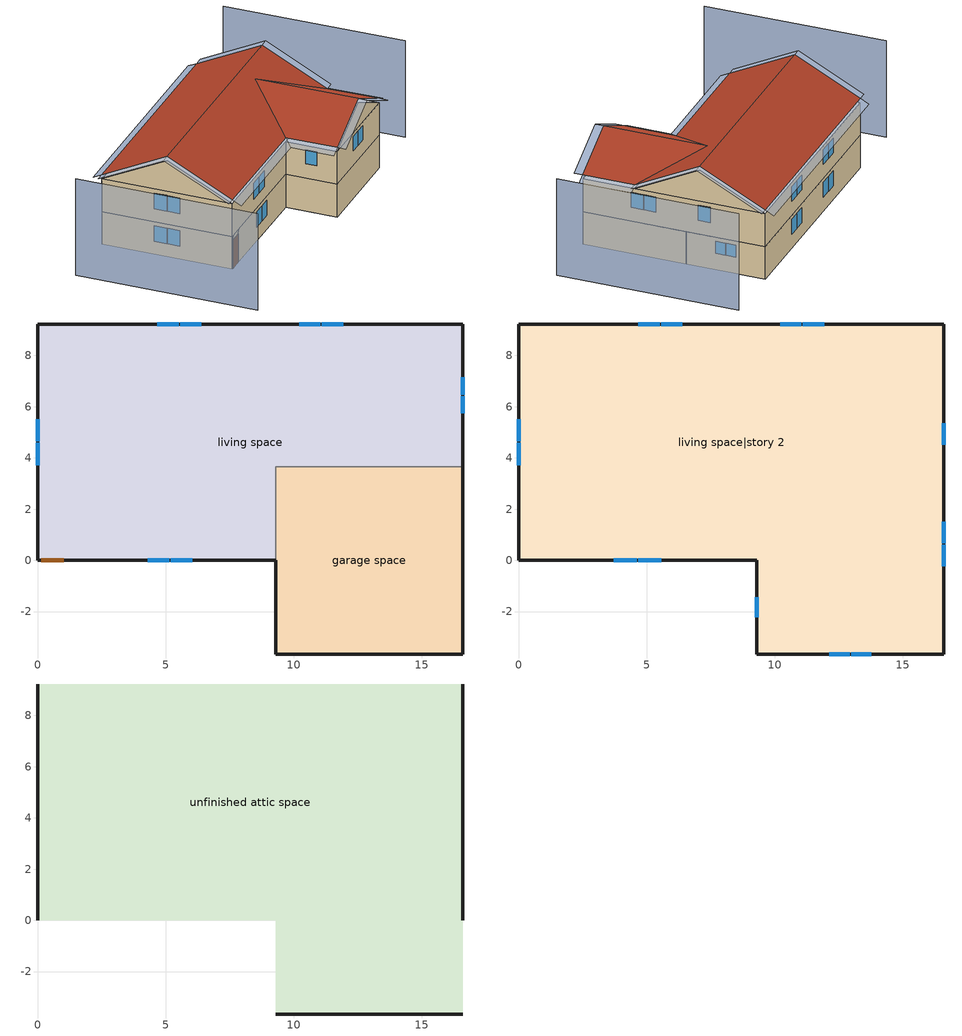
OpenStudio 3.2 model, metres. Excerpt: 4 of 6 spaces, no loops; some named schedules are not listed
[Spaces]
garage space
 floor foundation (FloorFndGrndUnfinSlab): 9.3,-3.66 9.3,3.66 16.61,3.66 16.61,-3.66 z0
 wall outside (WallExtUninsUnfin): 9.3,0 9.3,-3.66 16.61,-3.66 16.61,3.66 z0:2.44
 wall to living space (WallIntFinInsUnfin Reversed): 16.61,3.66 9.3,3.66 9.3,0 z0:2.44
living space
 floor foundation (FloorFndGrndFinSlab): 0,0 0,9.23 16.61,9.23 16.61,3.66 9.3,3.66 9.3,0 z0
 wall outside (WallExtInsFin): 16.61,3.66 16.61,9.23 0,9.23 0,0 0.13,0 1.05,0 9.3,0 z0:2.44
 window (WindowConstruction): 4.3,0 5.14,0 / 5.2,0 6.05,0 z1.01:2.13; 11.93,9.23 11.11,9.23 / 11.05,9.23 10.22,9.23 / 6.4,9.23 5.57,9.23 / 5.51,9.23 4.68,9.23 z1.03:2.13; 0,5.52 0,4.65 / 0,4.58 0,3.71 z0.97:2.13; 16.61,5.74 16.61,6.41 / 16.61,6.47 16.61,7.15 z1.23:2.13
 door (Door): 0.15,0 1.02,0 z0:2.13
living space|story 2
 floor to garage space (FloorFinInsUnfin): 16.61,3.66 16.61,-3.66 9.3,-3.66 9.3,3.66 z2.44
 floor to living space (FloorFinUninsFin): 16.61,9.23 16.61,3.66 9.3,3.66 9.3,0 0,0 0,9.23 z2.44
 wall outside (WallExtInsFin): 0,9.23 0,0 9.3,0 9.3,-3.66 16.61,-3.66 16.61,9.23 0,9.23 z2.44:4.88
 window (WindowConstruction): 3.73,0 4.62,0 / 4.68,0 5.57,0 z3.38:4.57; 12.13,-3.66 12.93,-3.66 / 12.99,-3.66 13.78,-3.66 z3.52:4.57; 11.93,9.23 11.11,9.23 / 11.05,9.23 10.22,9.23 / 6.4,9.23 5.57,9.23 / 5.51,9.23 4.68,9.23 z3.47:4.57; 9.3,-1.44 9.3,-2.22 z3.54:4.57; 0,5.52 0,4.65 / 0,4.58 0,3.71 z3.41:4.57; 16.61,-0.23 16.61,0.61 / 16.61,0.67 16.61,1.51 / 16.61,4.51 16.61,5.35 z3.45:4.57
unfinished attic space
 floor to living space|story 2 (FloorFinInsUnfinAttic): 16.61,9.23 16.61,0 0,0 0,9.23 z4.88; 9.3,-3.66 9.3,0 16.61,0 16.61,-3.66 z4.88
 wall outside (WallExtUninsUnfin): 0,4.61,7.18 0,9.23,4.88 0,0,4.88; 16.61,4.61,7.18 16.61,0,4.88 16.61,9.23,4.88; 9.3,-3.66,4.88 16.61,-3.66,4.88 12.96,-3.66,6.71
 roof outside (RoofUnfinInsExt): 0,4.61,7.49 16.61,4.61,7.49 16.61,9.23,5.18 0,9.23,5.18; 9.3,0,5.18 9.3,-3.66,5.18 12.96,-3.66,7.01 12.96,3.66,7.01; 16.61,0,5.18 12.96,3.66,7.01 12.96,-3.66,7.01 16.61,-3.66,5.18; 0,4.61,7.49 0,0,5.18 9.3,0,5.18 12.96,3.66,7.01 16.61,0,5.18 16.61,4.61,7.49
shading: -4.57,9.23 -4.57,-3.66 / 21.19,-3.66 21.19,9.23 z0:7.18; 16.61,6.47 16.61,7.15 / 16.61,5.74 16.61,6.41 z1.23:2.13; 16.61,0.67 16.61,1.51 / 16.61,4.51 16.61,5.35 / 16.61,-0.23 16.61,0.61 z3.45:4.57; 0,5.52 0,4.65 / 0,4.58 0,3.71 z3.41:4.57; 3.73,0 4.62,0 / 4.68,0 5.57,0 z3.38:4.57; 0,4.58 0,3.71 / 0,5.52 0,4.65 z0.97:2.13; 12.13,-3.66 12.93,-3.66 / 12.99,-3.66 13.78,-3.66 z3.52:4.57; 11.93,9.23 11.11,9.23 / 11.05,9.23 10.22,9.23 / 6.4,9.23 5.57,9.23 / 5.51,9.23 4.68,9.23 z3.47:4.57; 4.3,0 5.14,0 / 5.2,0 6.05,0 z1.01:2.13; 5.51,9.23 4.68,9.23 / 11.93,9.23 11.11,9.23 / 11.05,9.23 10.22,9.23 / 6.4,9.23 5.57,9.23 z1.03:2.13; 9.3,-1.44 9.3,-2.22 z3.54:4.57; -0.61,4.61,7.49 -0.61,0,5.18 0,0,5.18 0,4.61,7.49; 0,-0.61,4.88 9.3,-0.61,4.88 9.3,0,5.18 0,0,5.18; 17.22,0,5.18 17.22,4.61,7.49 16.61,4.61,7.49 16.61,0,5.18; 17.22,-3.66,4.88 17.22,0,4.88 16.61,0,5.18 16.61,-3.66,5.18; 12.96,-4.27,7.01 16.61,-4.27,5.18 16.61,-3.66,5.18 12.96,-3.66,7.01; 8.69,0,4.88 8.69,-3.66,4.88 9.3,-3.66,5.18 9.3,0,5.18; 9.3,-4.27,5.18 12.96,-4.27,7.01 12.96,-3.66,7.01 9.3,-3.66,5.18; -0.61,9.23,5.18 -0.61,4.61,7.49 0,4.61,7.49 0,9.23,5.18; 17.22,4.61,7.49 17.22,9.23,5.18 16.61,9.23,5.18 16.61,4.61,7.49; 16.61,9.84,4.88 0,9.84,4.88 0,9.23,5.18 16.61,9.23,5.18
[Building]
Building 1: North Axis {deg}=135; Standards Number of Stories=2; Standards Number of Above Ground Stories=2; Standards Building Type=singlefamilydetached; Standards Number of Living Units=1
[Site]
Charleston Intl Arpt_SC_USA: Latitude {deg}=32.9; Longitude {deg}=-80.03; Time Zone {hr}=-5; Elevation {m}=12; Terrain=Suburbs
[ClimateZones]
Climate Zone Institution Name 1=Building America; Climate Zone Document Year 1=0; Climate Zone Value 1=Hot-Humid
[Site:WaterMainsTemperature]
Calculation Method=Correlation; Annual Average Outdoor Air Temperature {C}=18.4863; Maximum Difference In Monthly Average Outdoor Air Temperatures {deltaC}=18.9612
[Site:GroundTemperature:Deep]
18.4863, 18.4863, 18.4863, 18.4863, 18.4863, 18.4863, 18.4863, 18.4863, 18.4863, 18.4863, 18.4863, 18.4863
[Material] Roughness=Rough
Name | Thickness {m} | Conductivity {W/m-K} | Density {kg/m3} | Specific Heat {J/kg-K} | Thermal Absorptance | Solar Absorptance | Visible Absorptance
Drywall 0.5 in. | 0.0127 | 0.160291 | 801 | 837.4 | 0.9 | 0.5 | 0.1
FloorUATrussandIns | 0.0889 | 0.0589139 | 50.7834 | 1165.1 | 0.9 | 0.5 | 0.9
FloorUAAdditionalCeilingIns | 0.099314 | 0.0562575 | 16.02 | 1046.75
Composition Shingles | 0.009525 | 0.162714 | 1121.4 | 1465.45 | 0.91 | 0.85 | 0.85
RoofSheathing | 0.01905 | 0.115458 | 512.64 | 1214.23 | 0.82 | 0.3 | 0.3
RoofUARoofIns | 0.18415 | 8.02397 | 37.0049 | 1207.88 | 0.91 | 0.85 | 0.91
Vinyl, Light | 0.009525 | 0.089435 | 177.822 | 1046.75 | 0.9 | 0.3 | 0.3
WallSheathing | 0.0127 | 0.115458 | 512.64 | 1214.23 | 0.82 | 0.3 | 0.3
WallStudAndCavity | 0.0889 | 0.0602181 | 162.403 | 1178.92 | 0.9 | 0.3 | 0.9
WallStudAndCavity 1 | 0.0889 | 0.0607137 | 162.403 | 1178.92 | 0.82 | 0.3 | 0.82
WallStudAndCavity 2 | 0.0889 | 0.393744 | 83.0341 | 1211.67 | 0.9 | 0.3 | 0.9
WallStudAndCavity 3 | 0.0889 | 0.397942 | 83.0341 | 1211.67 | 0.82 | 0.3 | 0.3
res furniture material living space|story 2 | 0.1524 | 0.115458 | 640.8 | 1214.23 | 0.9 | 0.6 | 0.1
FootingMaterial; FootingMaterial 1 | 0.2032 | 1.803125 | 2242.8 | 837.4 | 0.9
Concrete 4.0 in. | 0.1016 | 1.803125 | 2242.8 | 837.4 | 0.9
Floor Covering | 0.0127 | 0.0433444 | 54.468 | 1339.84 | 0.9 | 0.9
FloorIns | 0.1397 | 1.90491 | 67.691 | 1210.98 | 0.82 | 0.3 | 0.3
Wood Floor | 0.015875 | 0.115458 | 544.68 | 1214.23
FloorFinStudAndAirFloor | 0.1397 | 0.557395 | 67.691 | 1210.98 | 0.9 | 0.5 | 0.9
DoorMaterial | 0.04445 | 0.0612267 | 512.64 | 1214.23 | 0.82 | 0.3 | 0.3
[Construction]
FloorFinInsUnfinAttic: Drywall 0.5 in., FloorUATrussandIns, FloorUAAdditionalCeilingIns
RoofUnfinInsExt: Composition Shingles, RoofSheathing, RoofUARoofIns
WallExtInsFin: Vinyl, Light, WallSheathing, WallStudAndCavity, Drywall 0.5 in.
WallIntFinInsUnfin Reversed: WallStudAndCavity 1, WallSheathing
WallExtUninsUnfin: Vinyl, Light, WallSheathing, WallStudAndCavity 2
WallIntFinUninsFin: WallStudAndCavity 3, Drywall 0.5 in.
res furniture construction living space|story 2; res furniture construction garage space; res furniture construction living space: res furniture material living space|story 2
FootingConstruction: FootingMaterial
FloorFndGrndFinSlab: Concrete 4.0 in., Floor Covering
FootingConstruction 1: FootingMaterial 1
FloorFndGrndUnfinSlab: Concrete 4.0 in.
FloorFinInsUnfin: FloorIns, RoofSheathing, Wood Floor, Floor Covering
FloorFinUninsFin: Drywall 0.5 in., FloorFinStudAndAirFloor, RoofSheathing, Wood Floor, Floor Covering
WindowConstruction: WindowMaterial
Door: DoorMaterial
[WindowMaterial:SimpleGlazingSystem]
WindowMaterial: U-Factor {W/m2-K}=4.31528; Solar Heat Gain Coefficient=0.67
[ThermalZone] Use Ideal Air Loads=No
living zone: Thermostat=living zone temperature setpoint
garage zone; unfinished attic zone: 
res ds res fur electric asys ret air zone; res ds res ac asys ret air zone: Volume {m3}=0.25
[Sizing:Zone] Zone Cooling Design Supply Air Temperature Input Method=SupplyAirTemperature; Zone Cooling Design Supply Air Temperature {C}=14; Zone Cooling Design Supply Air Temperature Difference {deltaC}=11.11; Zone Heating Design Supply Air Temperature Input Method=SupplyAirTemperature; Zone Heating Design Supply Air Temperature {C}=40; Zone Heating Design Supply Air Temperature Difference {deltaC}=11.11; Zone Cooling Design Supply Air Humidity Ratio {kg-H2O/kg-air}=0.0085; Zone Heating Design Supply Air Humidity Ratio {kg-H2O/kg-air}=0.008; Cooling Design Air Flow Method=DesignDay; Heating Design Air Flow Method=DesignDay; Account for Dedicated Outdoor Air System=No; Dedicated Outdoor Air System Control Strategy=NeutralSupplyAir; Dedicated Outdoor Air Low Setpoint Temperature for Design {C}=autosize; Dedicated Outdoor Air High Setpoint Temperature for Design {C}=autosize
unfinished attic zone; res ds res fur electric asys ret air zone; res ds res ac asys ret air zone
[Space]
Name | Space Type | Thermal Zone | Building Unit
garage space | Space Type 1 | garage zone
living space; living space|story 2 | Space Type 2 | living zone | unit 1
unfinished attic space | Space Type 3 | unfinished attic zone
res ds res fur electric asys ret air space |  | res ds res fur electric asys ret air zone
res ds res ac asys ret air space |  | res ds res ac asys ret air zone
[SpaceType]
Name | Standards Space Type
Space Type 1 | garage
Space Type 2 | living
Space Type 3 | unfinished attic
[BuildingUnit]
unit 1: Building Unit Type=Residential
[External:File]
schedules.csv: File=schedules.csv
[People:Definition] Number of People Calculation Method=People; Fraction Radiant=0.319734; Sensible Heat Fraction=0.573; Carbon Dioxide Generation Rate {m3/s-W}=0; Enable ASHRAE 55 Comfort Warnings=No; Mean Radiant Temperature Calculation Type=ZoneAveraged
Name | Number of People {people}
res occupants|living space|story 2 | 1.17449
res occupants|living space | 0.825507
[People] Number of People Schedule=occupants; Activity Level Schedule=res occupants activity schedule; Multiplier=1
Name | People Definition | Space or SpaceType
res occupants|living space|story 2 | res occupants|living space|story 2 | living space|story 2
res occupants|living space | res occupants|living space | living space
[InternalMass:Definition] Design Level Calculation Method=SurfaceArea
Name | Construction | Surface Area {m2}
living space|story 2 Partition | WallIntFinUninsFin | 180.093
living space Partition | WallIntFinUninsFin | 126.58
res furniture mass living space|story 2 | res furniture construction living space|story 2 | 72.037
res furniture mass garage space | res furniture construction garage space | 5.35122
res furniture mass living space | res furniture construction living space | 50.6322
[InternalMass] Multiplier=1
Name | Internal Mass Definition | Space or SpaceType
living space|story 2 Partition | living space|story 2 Partition | living space|story 2
living space Partition | living space Partition | living space
res furniture mass living space|story 2 | res furniture mass living space|story 2 | living space|story 2
res furniture mass garage space | res furniture mass garage space | garage space
res furniture mass living space | res furniture mass living space | living space
[Foundation:Kiva] Wall Height Above Grade {m}=0.2032; Wall Depth Below Slab {m}=0.2032
Name | Footing Wall Construction
Foundation Kiva 1 | FootingConstruction
Foundation Kiva 2 | FootingConstruction 1
[Foundation:Kiva:Settings]
Soil Conductivity {W/m-K}=1.731; Soil Density {kg/m3}=1842.3; Soil Specific Heat {J/kg-K}=418.7; Ground Solar Absorptivity=0.9; Ground Thermal Absorptivity=0.9; Ground Surface Roughness {m}=0.03; Far-Field Width {m}=40; Deep-Ground Boundary Condition=ZeroFlux; Deep-Ground Depth {m}=40; Minimum Cell Dimension {m}=0.02; Maximum Cell Growth Coefficient=1.5; Simulation Timestep=Hourly
[SurfaceProperty:ExposedFoundationPerimeter] Exposed Perimeter Calculation Method=TotalExposedPerimeter
Name | Total Exposed Perimeter {m}
Surface 7 | 40.7134
Surface 1 | 18.288
[WaterUse:Equipment:Definition] Target Temperature Schedule=fixtures temperature schedule
Name | Peak Flow Rate {m3/s}
res shower | 5.83595e-05
res sink | 3.32078e-05
res bath | 0.000145195
res shower dist; res sink dist; res bath dist | 0
[WaterUse:Equipment] Space=living space|story 2
Name | Water Use Equipment Definition | Flow Rate Fraction Schedule
res shower | res shower | showers
res sink | res sink | sinks
res bath | res bath | baths
res shower dist | res shower dist | showers
res sink dist | res sink dist | sinks
res bath dist | res bath dist | baths
[OtherEquipment:Definition] Design Level Calculation Method=EquipmentLevel
Name | Design Level {W} | Fraction Latent | Fraction Radiant | Fraction Lost
res shower | 1678.13 | 0.487118 | 0 | 0
res sink | 333.407 | 0.311976 | 0 | 0
res bath | 2141.15 | 0 | 0 | 0
res hot water distribution | 3540.83 | 0 | 0 | 0
res ds res fur electric asys SupSLkToLvEq; res ds res fur electric asys SupLatLkToLvEq; res ds res fur electric asys SupDCnToLvEq; res ds res fur electric asys SupDCnToAhEq; res ds res fur electric asys RetDCnToPlEq; res ds res fur electric asys RetDCnToAhEquip; res ds res fur electric asys SupSLkToAhEq; res ds res fur electric asys SupLatLkToAhEq; res ds res fur electric asys RetSLkEq; res ds res fur electric asys RetLatLkEq; res ds res ac asys SupSLkToLvEq; res ds res ac asys SupLatLkToLvEq; res ds res ac asys SupDCnToLvEq; res ds res ac asys SupDCnToAhEq; res ds res ac asys RetDCnToPlEq; res ds res ac asys RetDCnToAhEquip; res ds res ac asys SupSLkToAhEq; res ds res ac asys SupLatLkToAhEq; res ds res ac asys RetSLkEq; res ds res ac asys RetLatLkEq | 0
[OtherEquipment]
Name | Other Equipment Definition | Space or SpaceType | Schedule | Fuel Type
res shower | res shower | living space|story 2 | showers
res sink | res sink | living space|story 2 | sinks
res bath | res bath | living space|story 2 | baths
res hot water distribution | res hot water distribution | living space|story 2 | showers
res ds res fur electric asys SupSLkToLvEq | res ds res fur electric asys SupSLkToLvEq | living space|story 2 | Always On Discrete | None
res ds res fur electric asys SupLatLkToLvEq | res ds res fur electric asys SupLatLkToLvEq | living space|story 2 | Always On Discrete | None
res ds res fur electric asys SupDCnToLvEq | res ds res fur electric asys SupDCnToLvEq | living space|story 2 | Always On Discrete | None
res ds res fur electric asys SupDCnToAhEq | res ds res fur electric asys SupDCnToAhEq | unfinished attic space | Always On Discrete | None
res ds res fur electric asys RetDCnToPlEq | res ds res fur electric asys RetDCnToPlEq | res ds res fur electric asys ret air space | Always On Discrete | None
res ds res fur electric asys RetDCnToAhEquip | res ds res fur electric asys RetDCnToAhEquip | unfinished attic space | Always On Discrete | None
res ds res fur electric asys SupSLkToAhEq | res ds res fur electric asys SupSLkToAhEq | unfinished attic space | Always On Discrete | None
res ds res fur electric asys SupLatLkToAhEq | res ds res fur electric asys SupLatLkToAhEq | unfinished attic space | Always On Discrete | None
res ds res fur electric asys RetSLkEq | res ds res fur electric asys RetSLkEq | res ds res fur electric asys ret air space | Always On Discrete | None
res ds res fur electric asys RetLatLkEq | res ds res fur electric asys RetLatLkEq | res ds res fur electric asys ret air space | Always On Discrete | None
res ds res ac asys SupSLkToLvEq | res ds res ac asys SupSLkToLvEq | living space|story 2 | Always On Discrete | None
res ds res ac asys SupLatLkToLvEq | res ds res ac asys SupLatLkToLvEq | living space|story 2 | Always On Discrete | None
res ds res ac asys SupDCnToLvEq | res ds res ac asys SupDCnToLvEq | living space|story 2 | Always On Discrete | None
res ds res ac asys SupDCnToAhEq | res ds res ac asys SupDCnToAhEq | unfinished attic space | Always On Discrete | None
res ds res ac asys RetDCnToPlEq | res ds res ac asys RetDCnToPlEq | res ds res ac asys ret air space | Always On Discrete | None
res ds res ac asys RetDCnToAhEquip | res ds res ac asys RetDCnToAhEquip | unfinished attic space | Always On Discrete | None
res ds res ac asys SupSLkToAhEq | res ds res ac asys SupSLkToAhEq | unfinished attic space | Always On Discrete | None
res ds res ac asys SupLatLkToAhEq | res ds res ac asys SupLatLkToAhEq | unfinished attic space | Always On Discrete | None
res ds res ac asys RetSLkEq | res ds res ac asys RetSLkEq | res ds res ac asys ret air space | Always On Discrete | None
res ds res ac asys RetLatLkEq | res ds res ac asys RetLatLkEq | res ds res ac asys ret air space | Always On Discrete | None
[EnergyManagementSystem:Sensor]
Name | Output Variable or Output Meter Index Key | Output Variable or Output Meter
res_shower_vol | res shower | Water Use Equipment Hot Water Volume
res_shower_mixsp | fixtures temperature schedule | Schedule Value
res_nv_pb_s |  | Site Outdoor Air Barometric Pressure
res_af_vw_s |  | Site Wind Speed
res_nv_wt_s |  | Site Outdoor Air Humidity Ratio
res_nv_1_nva_s | res nv_1 avail schedule | Schedule Value
res_nv_1_sp_s | res nv_1 temp schedule | Schedule Value
res_ds_res_fur_electric_asys_ah_mfr_s | Node 25 | System Node Mass Flow Rate
res_ds_res_fur_electric_asys_ah_vfr_s | Node 25 | System Node Current Density Volume Flow Rate
res_ds_res_fur_electric_asys_ah_tt_s | Node 25 | System Node Temperature
res_ds_res_fur_electric_asys_ra_t_s | Node 28 | System Node Temperature
res_ds_res_fur_electric_asys_ah_wt_s | Node 25 | System Node Humidity Ratio
res_ds_res_fur_electric_asys_ra_w_s | Node 28 | System Node Humidity Ratio
res_ds_res_fur_electric_asys_ah_t_s; res_ds_res_ac_asys_ah_t_s | unfinished attic zone | Zone Air Temperature
res_ds_res_fur_electric_asys_ah_w_s; res_ds_res_ac_asys_ah_w_s | unfinished attic zone | Zone Mean Air Humidity Ratio
res_ds_res_ac_asys_ah_mfr_s | Node 18 | System Node Mass Flow Rate
res_ds_res_ac_asys_ah_vfr_s | Node 18 | System Node Current Density Volume Flow Rate
res_ds_res_ac_asys_ah_tt_s | Node 18 | System Node Temperature
res_ds_res_ac_asys_ra_t_s | Node 21 | System Node Temperature
res_ds_res_ac_asys_ah_wt_s | Node 18 | System Node Humidity Ratio
res_ds_res_ac_asys_ra_w_s | Node 21 | System Node Humidity Ratio
res_infil_1_range_sch_s | res mv_1 range exhaust schedule | Schedule Value
res_infil_1_bath_sch_s | res mv_1 bath exhaust schedule | Schedule Value
res_infil_1_wh_sch_s | Always On Discrete | Schedule Value
[EnergyManagementSystem:Program]
res_shower_sag: If res_shower_vol > 0; Set ShowerTime=SystemTimeStep; Else; Set ShowerTime=0; EndIf; If (res_shower_vol > 0) && (res_shower_mixsp > res_shower_tout); Set ShowerSag=SystemTimeStep; Set ShowerE=res_shower_vol*4141170*(res_shower_mixsp-res_shower_tout); Else; Set ShowerSag=0; Set ShowerE=0; EndIf
res_nv_1_program: Set Tdiff = res_af_1_tin_s-res_af_1_tt_s; Set dT = (@Abs Tdiff); Set pt = (@RhFnTdbWPb res_af_1_tt_s res_nv_wt_s res_nv_pb_s); Set NVA = 8665.670319571907; Set Cs = 0.00017926040778923255; Set Cw = 8.70903777141566e-05; Set MNV = 4.15439602667519; Set MHR = 0.0115; Set MRH = 0.7; Set temp1 = (res_nv_1_nva_s*NVA); Set SGNV = temp1*((((Cs*dT)+(Cw*(res_af_vw_s^2)))^0.5)/1000); If (res_nv_wt_s<MHR) && (pt<MRH) && (res_af_1_tin_s>res_nv_1_sp_s); Set temp2 = (res_af_1_tin_s-res_nv_1_sp_s); Set NVadj1 = temp2/(res_af_1_tin_s-res_af_1_tt_s); Set NVadj2 = (@Min NVadj1 1); Set NVadj3 = (@Max NVadj2 0); Set NVadj = SGNV*NVadj3; Set res_nv_1_flow_act = (@Min NVadj MNV); Else; Set res_nv_1_flow_act = 0; EndIf
res_ds_res_fur_electric_asys_program: Set res_ds_res_fur_electric_asys_AhMfr = res_ds_res_fur_electric_asys_ah_mfr_s; Set res_ds_res_fur_electric_asys_FanRtf = res_ds_res_fur_electric_asys_fan_rtf_s; Set res_ds_res_fur_electric_asys_AhVfr = res_ds_res_fur_electric_asys_ah_vfr_s; Set res_ds_res_fur_electric_asys_AhTt = res_ds_res_fur_electric_asys_ah_tt_s; Set res_ds_res_fur_electric_asys_AhWt = res_ds_res_fur_electric_asys_ah_wt_s; Set res_ds_res_fur_electric_asys_RaT = res_ds_res_fur_electric_asys_ra_t_s; Set res_ds_res_fur_electric_asys_RaW = res_ds_res_fur_electric_asys_ra_w_s; Set res_ds_res_fur_electric_asys_AhT = res_ds_res_fur_electric_asys_ah_t_s; Set res_ds_res_fur_electric_asys_AhW = res_ds_res_fur_electric_asys_ah_w_s; Run res_ds_res_fur_electric_asys_lk_subrout; Set res_ds_res_fur_electric_asys_SupSLkToLvEq_act = res_ds_res_fur_electric_asys_SupSLkToLv; Set res_ds_res_fur_electric_asys_SupLatLkToLvEq_act = res_ds_res_fur_electric_asys_SupLatLkToLv; Set res_ds_res_fur_electric_asys_SupDCnToLvEq_act = res_ds_res_fur_electric_asys_SupDCnToLv; Set res_ds_res_fur_electric_asys_SupDCnToAhEq_act = res_ds_res_fur_electric_asys_SupDCnToAh; Set res_ds_res_fur_electric_asys_SupSLkToAhEq_act = res_ds_res_fur_electric_asys_SupSLkToAh; Set res_ds_res_fur_electric_asys_SupLatLkToAhEq_act = res_ds_res_fur_electric_asys_SupLatLkToAh; Set res_ds_res_fur_electric_asys_RetSLkEq_act = res_ds_res_fur_electric_asys_RetSLk; Set res_ds_res_fur_electric_asys_RetLatLkEq_act = res_ds_res_fur_electric_asys_RetLatLk; Set res_ds_res_fur_electric_asys_RetDCnToPlEq_act = res_ds_res_fur_electric_asys_RetDCnToPl; Set res_ds_res_fur_electric_asys_RetDCnToAhEquip_act = res_ds_res_fur_electric_asys_RetDCnToAh; Set res_ds_res_fur_electric_asys_AhToLivMix_act = res_ds_res_fur_electric_asys_AhToLiv; Set res_ds_res_fur_electric_asys_LivToAhMix_act = res_ds_res_fur_electric_asys_LivToAh
res_ds_res_ac_asys_program: Set res_ds_res_ac_asys_AhMfr = res_ds_res_ac_asys_ah_mfr_s; Set res_ds_res_ac_asys_FanRtf = res_ds_res_ac_asys_fan_rtf_s; Set res_ds_res_ac_asys_AhVfr = res_ds_res_ac_asys_ah_vfr_s; Set res_ds_res_ac_asys_AhTt = res_ds_res_ac_asys_ah_tt_s; Set res_ds_res_ac_asys_AhWt = res_ds_res_ac_asys_ah_wt_s; Set res_ds_res_ac_asys_RaT = res_ds_res_ac_asys_ra_t_s; Set res_ds_res_ac_asys_RaW = res_ds_res_ac_asys_ra_w_s; Set res_ds_res_ac_asys_AhT = res_ds_res_ac_asys_ah_t_s; Set res_ds_res_ac_asys_AhW = res_ds_res_ac_asys_ah_w_s; Run res_ds_res_ac_asys_lk_subrout; Set res_ds_res_ac_asys_SupSLkToLvEq_act = res_ds_res_ac_asys_SupSLkToLv; Set res_ds_res_ac_asys_SupLatLkToLvEq_act = res_ds_res_ac_asys_SupLatLkToLv; Set res_ds_res_ac_asys_SupDCnToLvEq_act = res_ds_res_ac_asys_SupDCnToLv; Set res_ds_res_ac_asys_SupDCnToAhEq_act = res_ds_res_ac_asys_SupDCnToAh; Set res_ds_res_ac_asys_SupSLkToAhEq_act = res_ds_res_ac_asys_SupSLkToAh; Set res_ds_res_ac_asys_SupLatLkToAhEq_act = res_ds_res_ac_asys_SupLatLkToAh; Set res_ds_res_ac_asys_RetSLkEq_act = res_ds_res_ac_asys_RetSLk; Set res_ds_res_ac_asys_RetLatLkEq_act = res_ds_res_ac_asys_RetLatLk; Set res_ds_res_ac_asys_RetDCnToPlEq_act = res_ds_res_ac_asys_RetDCnToPl; Set res_ds_res_ac_asys_RetDCnToAhEquip_act = res_ds_res_ac_asys_RetDCnToAh; Set res_ds_res_ac_asys_AhToLivMix_act = res_ds_res_ac_asys_AhToLiv; Set res_ds_res_ac_asys_LivToAhMix_act = res_ds_res_ac_asys_LivToAh
res_infil_1_program: Set p_m = 0.14; Set p_s = 0.22; Set s_m = 270; Set s_s = 370; Set z_m = 9.99744; Set z_s = 4.8768; Set f_t = (((s_m/z_m)^p_m)*((z_s/s_s)^p_s)); Set Tdiff = res_af_1_tin_s-res_af_1_tt_s; Set dT = @Abs Tdiff; Set c = 0.2445; Set Cs = 0.1061; Set Cw = 0.1479; Set n = 0.65; Set sft = (f_t*0.7000000000000001); Set temp1 = ((c*Cw)*((sft*res_af_vw_s)^(2*n)))^2; Set Qn = (((c*Cs*(dT^n))^2)+temp1)^0.5; Set Tdiff = res_af_1_tin_s-res_af_1_tt_s; Set QWHV = res_infil_1_wh_sch_s*0.0; Set Qrange = res_infil_1_range_sch_s*0.0472; Set Qdryer = 0.0; Set Qbath = res_infil_1_bath_sch_s*0.0472; Set QductsOut = 0; Set QductsIn = 0; Set QductsOut = QductsOut+res_ds_res_fur_electric_asys_lk_ret_fan_equiv; Set QductsIn = QductsIn+res_ds_res_fur_electric_asys_lk_sup_fan_equiv; Set QductsOut = QductsOut+res_ds_res_ac_asys_lk_ret_fan_equiv; Set QductsIn = QductsIn+res_ds_res_ac_asys_lk_sup_fan_equiv; Set Qout = Qrange+Qbath+Qdryer+QductsOut; Set Qin = QWHV+QductsIn; Set faneff_wh = 1; Set res_infil_1_house_fan_act = (QWHV*300)/faneff_wh*0; Set faneff_sp = 0.4719474432000001; Set res_infil_1_range_fan_act = (Qrange*300)/faneff_sp; Set res_infil_1_bath_fan_act = (Qbath*300)/faneff_sp; Set Qfan = (@Max Qout Qin); If Qfan > 0; Set Qavg = ((Qout + Qin) / 2.0); If ((@Abs (Qout - Qavg)) / Qavg) <= 0.1; Set phi = 1; Else; Set phi = (Qn / (Qn + Qfan)); EndIf; Set Qinf_adj = phi * Qn; Else; Set Qinf_adj = Qn; EndIf; Set res_infil_1_flow_act = Qfan + Qinf_adj
[EnergyManagementSystem:ProgramCallingManager]
res shower sag: EndOfSystemTimestepAfterHVACReporting; res_shower_sag
res af_1 program calling manager: BeginTimestepBeforePredictor; res_infil_1_program; res_nv_1_program
res ds res fur electric asys program calling manager: EndOfSystemTimestepAfterHVACReporting; res_ds_res_fur_electric_asys_program
res ds res ac asys program calling manager: EndOfSystemTimestepAfterHVACReporting; res_ds_res_ac_asys_program
[EnergyManagementSystem:OutputVariable] Type of Data in Variable=Summed; Update Frequency=SystemTimestep; EMS Program or Subroutine=res_shower_sag
Name | EMS Variable | Units
Unmet Shower Energy|unit 1 | ShowerE | J
Unmet Shower Time|unit 1 | ShowerSag | hr
Shower Draw Time|unit 1 | ShowerTime | hr
[ThermostatSetpoint:DualSetpoint]
living zone temperature setpoint: Heating Setpoint Temperature Schedule=res heating setpoint; Cooling Setpoint Temperature Schedule=res cooling setpoint
[ElectricEquipment:Definition] Design Level Calculation Method=EquipmentLevel
Name | Design Level {W} | Fraction Latent | Fraction Radiant | Fraction Lost
res ceil fan | 32.9572 | 0 | 0.558 | 0
res refrig | 65.0889 | 0 | 0 | 0
res range electric | 2679.02 | 0.3 | 0.24 | 0.3
res misc plug loads|living space|story 2 | 373.876 | 0.021 | 0.558 | 0.049
res misc plug loads|living space | 262.784 | 0.021 | 0.558 | 0.049
res well pump | 118.653 | 0 | 0 | 1
res infil_1 house fan; res infil_1 range fan; res infil_1 bath fan | 0 | 0 | 0 | 1
[ElectricEquipment]
Name | Electric Equipment Definition | Space or SpaceType | Schedule
res ceil fan | res ceil fan | living space|story 2 | ceiling_fan
res refrig | res refrig | living space|story 2 | res refrig schedule
res range electric | res range electric | living space|story 2 | cooking_range
res misc plug loads|living space|story 2 | res misc plug loads|living space|story 2 | living space|story 2 | plug_loads
res misc plug loads|living space | res misc plug loads|living space | living space | plug_loads
res well pump | res well pump | living space | plug_loads_well_pump
res infil_1 house fan | res infil_1 house fan | living space|story 2 | Always On Discrete
res infil_1 range fan | res infil_1 range fan | living space|story 2 | Always On Discrete
res infil_1 bath fan | res infil_1 bath fan | living space|story 2 | Always On Discrete
[Lights:Definition] Design Level Calculation Method=LightingLevel; Fraction Radiant=0.6; Fraction Visible=0.2; Return Air Fraction=0
Name | Lighting Level {W}
res lighting interior living space|story 2 | 328.556
res lighting interior living space | 230.93
res lighting garage garage space | 4.07527
[Lights] Fraction Replaceable=1
Name | Lights Definition | Space or SpaceType | Schedule
res lighting interior living space|story 2 | res lighting interior living space|story 2 | living space|story 2 | lighting_interior
res lighting interior living space | res lighting interior living space | living space | lighting_interior
res lighting garage garage space | res lighting garage garage space | garage space | lighting_garage
[Exterior:Lights:Definition]
res lighting exterior: Design Level {W}=10.8015
[Exterior:Lights]
res lighting exterior: Exterior Lights Definition=res lighting exterior; Schedule=lighting_exterior
[SpaceInfiltration:EffectiveLeakageArea] Schedule=Always On Discrete
Name | Space or SpaceType | Effective Air Leakage Area {cm2} | Stack Coefficient | Wind Coefficient
res infil|garage space | garage space | 408.02 | 0.000129067 | 4.38083e-05
res infil|unfinished attic space | unfinished attic space | 5997.08 | 0.000181537 | 4.28294e-05
[SpaceInfiltration:DesignFlowRate] Space or SpaceType=living space|story 2; Schedule=Always On Discrete; Design Flow Rate Calculation Method=Flow/Space; Design Flow Rate {m3/s}=0
res nv_1 flow; res infil_1 flow
[EnergyManagementSystem:Actuator]
Name | Actuated Component | Actuated Component Type | Actuated Component Control Type
res_nv_1_flow_act | res nv_1 flow | Zone Infiltration | Air Exchange Flow Rate
res_ds_res_fur_electric_asys_SupSLkToLvEq_act | res ds res fur electric asys SupSLkToLvEq | OtherEquipment | Power Level
res_ds_res_fur_electric_asys_SupLatLkToLvEq_act | res ds res fur electric asys SupLatLkToLvEq | OtherEquipment | Power Level
res_ds_res_fur_electric_asys_SupDCnToLvEq_act | res ds res fur electric asys SupDCnToLvEq | OtherEquipment | Power Level
res_ds_res_fur_electric_asys_SupDCnToAhEq_act | res ds res fur electric asys SupDCnToAhEq | OtherEquipment | Power Level
res_ds_res_fur_electric_asys_RetDCnToPlEq_act | res ds res fur electric asys RetDCnToPlEq | OtherEquipment | Power Level
res_ds_res_fur_electric_asys_RetDCnToAhEquip_act | res ds res fur electric asys RetDCnToAhEquip | OtherEquipment | Power Level
res_ds_res_fur_electric_asys_SupSLkToAhEq_act | res ds res fur electric asys SupSLkToAhEq | OtherEquipment | Power Level
res_ds_res_fur_electric_asys_SupLatLkToAhEq_act | res ds res fur electric asys SupLatLkToAhEq | OtherEquipment | Power Level
res_ds_res_fur_electric_asys_RetSLkEq_act | res ds res fur electric asys RetSLkEq | OtherEquipment | Power Level
res_ds_res_fur_electric_asys_RetLatLkEq_act | res ds res fur electric asys RetLatLkEq | OtherEquipment | Power Level
res_ds_res_fur_electric_asys_AhToLivMix_act | res ds res fur electric asys AhToLivMix | ZoneMixing | Air Exchange Flow Rate
res_ds_res_fur_electric_asys_LivToAhMix_act | res ds res fur electric asys LivToAhMix | ZoneMixing | Air Exchange Flow Rate
res_ds_res_ac_asys_SupSLkToLvEq_act | res ds res ac asys SupSLkToLvEq | OtherEquipment | Power Level
res_ds_res_ac_asys_SupLatLkToLvEq_act | res ds res ac asys SupLatLkToLvEq | OtherEquipment | Power Level
res_ds_res_ac_asys_SupDCnToLvEq_act | res ds res ac asys SupDCnToLvEq | OtherEquipment | Power Level
res_ds_res_ac_asys_SupDCnToAhEq_act | res ds res ac asys SupDCnToAhEq | OtherEquipment | Power Level
res_ds_res_ac_asys_RetDCnToPlEq_act | res ds res ac asys RetDCnToPlEq | OtherEquipment | Power Level
res_ds_res_ac_asys_RetDCnToAhEquip_act | res ds res ac asys RetDCnToAhEquip | OtherEquipment | Power Level
res_ds_res_ac_asys_SupSLkToAhEq_act | res ds res ac asys SupSLkToAhEq | OtherEquipment | Power Level
res_ds_res_ac_asys_SupLatLkToAhEq_act | res ds res ac asys SupLatLkToAhEq | OtherEquipment | Power Level
res_ds_res_ac_asys_RetSLkEq_act | res ds res ac asys RetSLkEq | OtherEquipment | Power Level
res_ds_res_ac_asys_RetLatLkEq_act | res ds res ac asys RetLatLkEq | OtherEquipment | Power Level
res_ds_res_ac_asys_AhToLivMix_act | res ds res ac asys AhToLivMix | ZoneMixing | Air Exchange Flow Rate
res_ds_res_ac_asys_LivToAhMix_act | res ds res ac asys LivToAhMix | ZoneMixing | Air Exchange Flow Rate
res_infil_1_house_fan_act | res infil_1 house fan | ElectricEquipment | Electricity Rate
res_infil_1_range_fan_act | res infil_1 range fan | ElectricEquipment | Electricity Rate
res_infil_1_bath_fan_act | res infil_1 bath fan | ElectricEquipment | Electricity Rate
res_infil_1_flow_act | res infil_1 flow | Zone Infiltration | Air Exchange Flow Rate
[AirLoopHVAC:ReturnPlenum]
Name | ThermalZone
res fur electric asys return plenum | res ds res fur electric asys ret air zone
res ac asys return plenum | res ds res ac asys ret air zone
[ZoneMixing] Schedule=Always On Continuous; Design Flow Rate Calculation Method=Flow/Zone; Design Flow Rate {m3/s}=0
Name | Zone | Source Zone
res ds res fur electric asys AhToLivMix; res ds res ac asys AhToLivMix | living zone | unfinished attic zone
res ds res fur electric asys LivToAhMix; res ds res ac asys LivToAhMix | unfinished attic zone | living zone
[EnergyManagementSystem:Subroutine]
res_ds_res_fur_electric_asys_lk_subrout: Set f_sup = 0.04997502497502498; Set f_ret = 0.025024975024975034; Set f_OA = 0.024950049950049943; Set oafrate = f_OA * res_ds_res_fur_electric_asys_AhVfr; Set suplkfrate = f_sup * res_ds_res_fur_electric_asys_AhVfr; Set retlkfrate = f_ret * res_ds_res_fur_electric_asys_AhVfr; Set res_ds_res_fur_electric_asys_AhToLiv = (@Abs (suplkfrate-retlkfrate-oafrate)); Set res_ds_res_fur_electric_asys_LivToAh = 0; Set res_ds_res_fur_electric_asys_lk_sup_fan_equiv = 0; Set res_ds_res_fur_electric_asys_lk_ret_fan_equiv = oafrate; If res_ds_res_fur_electric_asys_AhMfr>0; Set h_SA=(@HFnTdbW res_ds_res_fur_electric_asys_AhTt res_ds_res_fur_electric_asys_AhWt); Set h_AHZ=(@HFnTdbW res_ds_res_fur_electric_asys_AhT res_ds_res_fur_electric_asys_AhW); Set h_RA=(@HFnTdbW res_ds_res_fur_electric_asys_RaT res_ds_res_fur_electric_asys_RaW); Set h_fg=(@HfgAirFnWTdb res_ds_res_fur_electric_asys_AhWt res_ds_res_fur_electric_asys_AhTt); Set SALkQtot=f_sup*res_ds_res_fur_electric_asys_AhMfr*(h_RA-h_SA); Set temp1=h_fg*(res_ds_res_fur_electric_asys_RaW-res_ds_res_fur_electric_asys_AhWt); Set res_ds_res_fur_electric_asys_SupLatLkToLv = f_sup*res_ds_res_fur_electric_asys_AhMfr*temp1; Set res_ds_res_fur_electric_asys_SupSLkToLv = SALkQtot-res_ds_res_fur_electric_asys_SupLatLkToLv; Set eTm=(res_ds_res_fur_electric_asys_FanRtf/(res_ds_res_fur_electric_asys_AhMfr*1006.0))*78.508; Set eTm=0-eTm; Set temp4=res_ds_res_fur_electric_asys_AhT; Set tsup=temp4+((res_ds_res_fur_electric_asys_AhTt-res_ds_res_fur_electric_asys_AhT)*(@Exp eTm)); Set temp5=tsup-res_ds_res_fur_electric_asys_AhTt; Set res_ds_res_fur_electric_asys_SupDCnToLv = res_ds_res_fur_electric_asys_AhMfr*1006.0*temp5; Set res_ds_res_fur_electric_asys_SupDCnToAh = 0-res_ds_res_fur_electric_asys_SupDCnToLv; Set eTm=(res_ds_res_fur_electric_asys_FanRtf/(res_ds_res_fur_electric_asys_AhMfr*1006.0))*26.872; Set eTm=0-eTm; Set temp6=res_ds_res_fur_electric_asys_AhT; Set tret=temp6+((res_ds_res_fur_electric_asys_RaT-res_ds_res_fur_electric_asys_AhT)*(@Exp eTm)); Set temp7=tret-res_ds_res_fur_electric_asys_RaT; Set res_ds_res_fur_electric_asys_RetDCnToPl=res_ds_res_fur_electric_asys_AhMfr*1006.0*temp7; Set res_ds_res_fur_electric_asys_RetDCnToAh=0-res_ds_res_fur_electric_asys_RetDCnToPl; Set res_ds_res_fur_electric_asys_RetLatLk=0; Set temp2=(res_ds_res_fur_electric_asys_AhT-res_ds_res_fur_electric_asys_RaT); Set res_ds_res_fur_electric_asys_RetSLk=f_ret*res_ds_res_fur_electric_asys_AhMfr*1006.0*temp2; Set QtLkToAHZn=f_sup*res_ds_res_fur_electric_asys_AhMfr*(h_SA-h_AHZ); Set temp3=(res_ds_res_fur_electric_asys_AhWt-res_ds_res_fur_electric_asys_AhW); Set res_ds_res_fur_electric_asys_SupLatLkToAh=f_sup*res_ds_res_fur_electric_asys_AhMfr*h_fg; Set res_ds_res_fur_electric_asys_SupLatLkToAh=res_ds_res_fur_electric_asys_SupLatLkToAh*temp3; Set res_ds_res_fur_electric_asys_SupSLkToAh=QtLkToAHZn-res_ds_res_fur_electric_asys_SupLatLkToAh; Else; Set res_ds_res_fur_electric_asys_SupLatLkToLv=0; Set res_ds_res_fur_electric_asys_SupSLkToLv=0; Set res_ds_res_fur_electric_asys_SupDCnToLv=0; Set res_ds_res_fur_electric_asys_SupDCnToAh=0; Set res_ds_res_fur_electric_asys_RetDCnToPl=0; Set res_ds_res_fur_electric_asys_RetDCnToAh=0; Set res_ds_res_fur_electric_asys_RetLatLk=0; Set res_ds_res_fur_electric_asys_RetSLk=0; Set res_ds_res_fur_electric_asys_SupLatLkToAh=0; Set res_ds_res_fur_electric_asys_SupSLkToAh=0; EndIf
res_ds_res_ac_asys_lk_subrout: Set f_sup = 0.04997502497502498; Set f_ret = 0.025024975024975034; Set f_OA = 0.024950049950049943; Set oafrate = f_OA * res_ds_res_ac_asys_AhVfr; Set suplkfrate = f_sup * res_ds_res_ac_asys_AhVfr; Set retlkfrate = f_ret * res_ds_res_ac_asys_AhVfr; Set res_ds_res_ac_asys_AhToLiv = (@Abs (suplkfrate-retlkfrate-oafrate)); Set res_ds_res_ac_asys_LivToAh = 0; Set res_ds_res_ac_asys_lk_sup_fan_equiv = 0; Set res_ds_res_ac_asys_lk_ret_fan_equiv = oafrate; If res_ds_res_ac_asys_AhMfr>0; Set h_SA=(@HFnTdbW res_ds_res_ac_asys_AhTt res_ds_res_ac_asys_AhWt); Set h_AHZ=(@HFnTdbW res_ds_res_ac_asys_AhT res_ds_res_ac_asys_AhW); Set h_RA=(@HFnTdbW res_ds_res_ac_asys_RaT res_ds_res_ac_asys_RaW); Set h_fg=(@HfgAirFnWTdb res_ds_res_ac_asys_AhWt res_ds_res_ac_asys_AhTt); Set SALkQtot=f_sup*res_ds_res_ac_asys_AhMfr*(h_RA-h_SA); Set temp1=h_fg*(res_ds_res_ac_asys_RaW-res_ds_res_ac_asys_AhWt); Set res_ds_res_ac_asys_SupLatLkToLv = f_sup*res_ds_res_ac_asys_AhMfr*temp1; Set res_ds_res_ac_asys_SupSLkToLv = SALkQtot-res_ds_res_ac_asys_SupLatLkToLv; Set eTm=(res_ds_res_ac_asys_FanRtf/(res_ds_res_ac_asys_AhMfr*1006.0))*78.508; Set eTm=0-eTm; Set temp4=res_ds_res_ac_asys_AhT; Set tsup=temp4+((res_ds_res_ac_asys_AhTt-res_ds_res_ac_asys_AhT)*(@Exp eTm)); Set temp5=tsup-res_ds_res_ac_asys_AhTt; Set res_ds_res_ac_asys_SupDCnToLv = res_ds_res_ac_asys_AhMfr*1006.0*temp5; Set res_ds_res_ac_asys_SupDCnToAh = 0-res_ds_res_ac_asys_SupDCnToLv; Set eTm=(res_ds_res_ac_asys_FanRtf/(res_ds_res_ac_asys_AhMfr*1006.0))*26.872; Set eTm=0-eTm; Set temp6=res_ds_res_ac_asys_AhT; Set tret=temp6+((res_ds_res_ac_asys_RaT-res_ds_res_ac_asys_AhT)*(@Exp eTm)); Set temp7=tret-res_ds_res_ac_asys_RaT; Set res_ds_res_ac_asys_RetDCnToPl=res_ds_res_ac_asys_AhMfr*1006.0*temp7; Set res_ds_res_ac_asys_RetDCnToAh=0-res_ds_res_ac_asys_RetDCnToPl; Set res_ds_res_ac_asys_RetLatLk=0; Set temp2=(res_ds_res_ac_asys_AhT-res_ds_res_ac_asys_RaT); Set res_ds_res_ac_asys_RetSLk=f_ret*res_ds_res_ac_asys_AhMfr*1006.0*temp2; Set QtLkToAHZn=f_sup*res_ds_res_ac_asys_AhMfr*(h_SA-h_AHZ); Set temp3=(res_ds_res_ac_asys_AhWt-res_ds_res_ac_asys_AhW); Set res_ds_res_ac_asys_SupLatLkToAh=f_sup*res_ds_res_ac_asys_AhMfr*h_fg; Set res_ds_res_ac_asys_SupLatLkToAh=res_ds_res_ac_asys_SupLatLkToAh*temp3; Set res_ds_res_ac_asys_SupSLkToAh=QtLkToAHZn-res_ds_res_ac_asys_SupLatLkToAh; Else; Set res_ds_res_ac_asys_SupLatLkToLv=0; Set res_ds_res_ac_asys_SupSLkToLv=0; Set res_ds_res_ac_asys_SupDCnToLv=0; Set res_ds_res_ac_asys_SupDCnToAh=0; Set res_ds_res_ac_asys_RetDCnToPl=0; Set res_ds_res_ac_asys_RetDCnToAh=0; Set res_ds_res_ac_asys_RetLatLk=0; Set res_ds_res_ac_asys_RetSLk=0; Set res_ds_res_ac_asys_SupLatLkToAh=0; Set res_ds_res_ac_asys_SupSLkToAh=0; EndIf
[Schedule:File] External File=schedules.csv; Rows to Skip at Top=1; Number of Hours of Data=8760; Minutes per Item=15
Name | Column Number
occupants | 1
showers | 14
sinks | 15
baths | 13
ceiling_fan | 16
cooking_range | 6
lighting_interior | 2
lighting_garage | 4
lighting_exterior | 3
plug_loads | 17
plug_loads_well_pump | 19
[Schedule:Constant]
Name | Value
res occupants activity schedule | 112.539
fixtures temperature schedule | 43.3333
Always On Discrete; Always On Continuous | 1
[Schedule:Ruleset]
Name | Default Day Schedule | Summer Design Day Schedule | Winter Design Day Schedule
res heating setpoint | Schedule Day 6 | res heating setpoint summer design | res heating setpoint winter design
res cooling setpoint | Schedule Day 7 | res cooling setpoint summer design | res cooling setpoint winter design
res refrig schedule | Schedule Day 8 | res refrig schedule summer design | res refrig schedule winter design
res nv_1 temp schedule | Schedule Day 13
res nv_1 avail schedule | Schedule Day 14
res mv_1 range exhaust schedule | Schedule Day 17 | res mv_1 range exhaust schedule summer design | res mv_1 range exhaust schedule winter design
res mv_1 bath exhaust schedule | Schedule Day 18 | res mv_1 bath exhaust schedule summer design | res mv_1 bath exhaust schedule winter design
[Schedule:Day]
Schedule Day 6; Schedule Day 7; Schedule Day 8; res refrig schedule winter design; Schedule Day 13; Schedule Day 14: 24, 0, 0
res heating setpoint allday1; res heating setpoint allday2; res heating setpoint allday3; res heating setpoint allday4; res heating setpoint allday5; res heating setpoint allday6; res heating setpoint allday7; res heating setpoint allday8; res heating setpoint allday9; res heating setpoint allday10; res heating setpoint allday11; res heating setpoint allday12: 24, 0, 20
res heating setpoint winter design; res cooling setpoint winter design: 24, 0, 21.1111
res heating setpoint summer design; res cooling setpoint summer design: 24, 0, 23.8889
res cooling setpoint allday1; res cooling setpoint allday2; res cooling setpoint allday3; res cooling setpoint allday11; res cooling setpoint allday12: 2, 0, 22.2222, 11, 0, 21.1111, 24, 0, 22.2222
res cooling setpoint allday4; res cooling setpoint allday5; res cooling setpoint allday6; res cooling setpoint allday7; res cooling setpoint allday8; res cooling setpoint allday9; res cooling setpoint allday10: 1, 0, 22.2222, 2, 0, 22.2222, 3, 0, 21.1111, 4, 0, 21.1111, 5, 0, 21.1111, 6, 0, 21.1111, 7, 0, 21.1111, 8, 0, 21.1111, 9, 0, 21.1111, 10, 0, 21.1111, 11, 0, 21.1111, 12, 0, 22.2222, 13, 0, 22.2222, 14, 0, 22.2222, 15, 0, 22.2222, 16, 0, 22.2222, 17, 0, 22.2222, 18, 0, 22.2222, 19, 0, 22.2222, 20, 0, 22.2222, 21, 0, 22.2222, 22, 0, 22.2222, 23, 0, 22.2222, 24, 0, 22.2222
res refrig schedule allday1; res refrig schedule allday12: 1, 0, 0.610949, 2, 0, 0.595675, 3, 0, 0.580401, 4, 0, 0.565128, 6, 0, 0.549854, 7, 0, 0.580401, 8, 0, 0.610949, 10, 0, 0.626223, 12, 0, 0.610949, 15, 0, 0.641496, 16, 0, 0.626223, 17, 0, 0.672044, 18, 0, 0.733139, 19, 0, 0.763686, 20, 0, 0.733139, 21, 0, 0.717865, 22, 0, 0.702591, 23, 0, 0.672044, 24, 0, 0.626223
res refrig schedule allday2: 1, 0, 0.609489, 2, 0, 0.594252, 3, 0, 0.579015, 4, 0, 0.563777, 6, 0, 0.54854, 7, 0, 0.579015, 8, 0, 0.609489, 10, 0, 0.624726, 12, 0, 0.609489, 15, 0, 0.639964, 16, 0, 0.624726, 17, 0, 0.670438, 18, 0, 0.731387, 19, 0, 0.761861, 20, 0, 0.731387, 21, 0, 0.71615, 22, 0, 0.700912, 23, 0, 0.670438, 24, 0, 0.624726
res refrig schedule allday3; res refrig schedule allday4; res refrig schedule allday5: 1, 0, 0.791241, 2, 0, 0.77146, 3, 0, 0.751679, 4, 0, 0.731898, 6, 0, 0.712117, 7, 0, 0.751679, 8, 0, 0.791241, 10, 0, 0.811022, 12, 0, 0.791241, 15, 0, 0.830803, 16, 0, 0.811022, 17, 0, 0.870365, 18, 0, 0.949489, 19, 0, 0.989051, 20, 0, 0.949489, 21, 0, 0.929708, 22, 0, 0.909927, 23, 0, 0.870365, 24, 0, 0.811022
res refrig schedule allday6; res refrig schedule allday7; res refrig schedule allday8; res refrig schedule allday9: 1, 0, 0.8, 2, 0, 0.78, 3, 0, 0.76, 4, 0, 0.74, 6, 0, 0.72, 7, 0, 0.76, 8, 0, 0.8, 10, 0, 0.82, 12, 0, 0.8, 15, 0, 0.84, 16, 0, 0.82, 17, 0, 0.88, 18, 0, 0.96, 19, 0, 1, 20, 0, 0.96, 21, 0, 0.94, 22, 0, 0.92, 23, 0, 0.88, 24, 0, 0.82
res refrig schedule allday10: 1, 0, 0.679562, 2, 0, 0.662573, 3, 0, 0.645584, 4, 0, 0.628595, 6, 0, 0.611606, 7, 0, 0.645584, 8, 0, 0.679562, 10, 0, 0.696551, 12, 0, 0.679562, 15, 0, 0.71354, 16, 0, 0.696551, 17, 0, 0.747518, 18, 0, 0.815474, 19, 0, 0.849453, 20, 0, 0.815474, 21, 0, 0.798485, 22, 0, 0.781496, 23, 0, 0.747518, 24, 0, 0.696551
res refrig schedule allday11: 1, 0, 0.675182, 2, 0, 0.658303, 3, 0, 0.641423, 4, 0, 0.624544, 6, 0, 0.607664, 7, 0, 0.641423, 8, 0, 0.675182, 10, 0, 0.692062, 12, 0, 0.675182, 15, 0, 0.708942, 16, 0, 0.692062, 17, 0, 0.742701, 18, 0, 0.810219, 19, 0, 0.843978, 20, 0, 0.810219, 21, 0, 0.793339, 22, 0, 0.77646, 23, 0, 0.742701, 24, 0, 0.692062
res refrig schedule summer design: 24, 0, 1
[Schedule:Rule] Apply Monday=Yes; Apply Wednesday=Yes; Apply Friday=Yes; Date Specification Type=DateRange; Start Day=1
Name | Schedule Ruleset | Rule Order | Day Schedule | Apply Sunday | Apply Tuesday | Apply Thursday | Apply Saturday | Start Month | End Month | End Day
res heating setpoint allday rule1 | res heating setpoint | 11 | res heating setpoint allday1 | Yes | Yes | Yes | Yes | 1 | 1 | 31
res heating setpoint allday rule2 | res heating setpoint | 10 | res heating setpoint allday2 | Yes | Yes | Yes | Yes | 2 | 2 | 28
res heating setpoint allday rule3 | res heating setpoint | 9 | res heating setpoint allday3 | Yes | Yes | Yes | Yes | 3 | 3 | 31
res heating setpoint allday rule4 | res heating setpoint | 8 | res heating setpoint allday4 | Yes | Yes | Yes | Yes | 4 | 4 | 30
res heating setpoint allday rule5 | res heating setpoint | 7 | res heating setpoint allday5 | Yes | Yes | Yes | Yes | 5 | 5 | 31
res heating setpoint allday rule6 | res heating setpoint | 6 | res heating setpoint allday6 | Yes | Yes | Yes | Yes | 6 | 6 | 30
res heating setpoint allday rule7 | res heating setpoint | 5 | res heating setpoint allday7 | Yes | Yes | Yes | Yes | 7 | 7 | 31
res heating setpoint allday rule8 | res heating setpoint | 4 | res heating setpoint allday8 | Yes | Yes | Yes | Yes | 8 | 8 | 31
res heating setpoint allday rule9 | res heating setpoint | 3 | res heating setpoint allday9 | Yes | Yes | Yes | Yes | 9 | 9 | 30
res heating setpoint allday rule10 | res heating setpoint | 2 | res heating setpoint allday10 | Yes | Yes | Yes | Yes | 10 | 10 | 31
res heating setpoint allday rule11 | res heating setpoint | 1 | res heating setpoint allday11 | Yes | Yes | Yes | Yes | 11 | 11 | 30
res heating setpoint allday rule12 | res heating setpoint | 0 | res heating setpoint allday12 | Yes | Yes | Yes | Yes | 12 | 12 | 31
res cooling setpoint allday rule1 | res cooling setpoint | 11 | res cooling setpoint allday1 | Yes | Yes | Yes | Yes | 1 | 1 | 31
res cooling setpoint allday rule2 | res cooling setpoint | 10 | res cooling setpoint allday2 | Yes | Yes | Yes | Yes | 2 | 2 | 28
res cooling setpoint allday rule3 | res cooling setpoint | 9 | res cooling setpoint allday3 | Yes | Yes | Yes | Yes | 3 | 3 | 31
res cooling setpoint allday rule4 | res cooling setpoint | 8 | res cooling setpoint allday4 | Yes | Yes | Yes | Yes | 4 | 4 | 30
res cooling setpoint allday rule5 | res cooling setpoint | 7 | res cooling setpoint allday5 | Yes | Yes | Yes | Yes | 5 | 5 | 31
res cooling setpoint allday rule6 | res cooling setpoint | 6 | res cooling setpoint allday6 | Yes | Yes | Yes | Yes | 6 | 6 | 30
res cooling setpoint allday rule7 | res cooling setpoint | 5 | res cooling setpoint allday7 | Yes | Yes | Yes | Yes | 7 | 7 | 31
res cooling setpoint allday rule8 | res cooling setpoint | 4 | res cooling setpoint allday8 | Yes | Yes | Yes | Yes | 8 | 8 | 31
res cooling setpoint allday rule9 | res cooling setpoint | 3 | res cooling setpoint allday9 | Yes | Yes | Yes | Yes | 9 | 9 | 30
res cooling setpoint allday rule10 | res cooling setpoint | 2 | res cooling setpoint allday10 | Yes | Yes | Yes | Yes | 10 | 10 | 31
res cooling setpoint allday rule11 | res cooling setpoint | 1 | res cooling setpoint allday11 | Yes | Yes | Yes | Yes | 11 | 11 | 30
res cooling setpoint allday rule12 | res cooling setpoint | 0 | res cooling setpoint allday12 | Yes | Yes | Yes | Yes | 12 | 12 | 31
res refrig schedule allday rule1 | res refrig schedule | 11 | res refrig schedule allday1 | Yes | Yes | Yes | Yes | 1 | 1 | 31
res refrig schedule allday rule2 | res refrig schedule | 10 | res refrig schedule allday2 | Yes | Yes | Yes | Yes | 2 | 2 | 28
res refrig schedule allday rule3 | res refrig schedule | 9 | res refrig schedule allday3 | Yes | Yes | Yes | Yes | 3 | 3 | 31
res refrig schedule allday rule4 | res refrig schedule | 8 | res refrig schedule allday4 | Yes | Yes | Yes | Yes | 4 | 4 | 30
res refrig schedule allday rule5 | res refrig schedule | 7 | res refrig schedule allday5 | Yes | Yes | Yes | Yes | 5 | 5 | 31
res refrig schedule allday rule6 | res refrig schedule | 6 | res refrig schedule allday6 | Yes | Yes | Yes | Yes | 6 | 6 | 30
res refrig schedule allday rule7 | res refrig schedule | 5 | res refrig schedule allday7 | Yes | Yes | Yes | Yes | 7 | 7 | 31
res refrig schedule allday rule8 | res refrig schedule | 4 | res refrig schedule allday8 | Yes | Yes | Yes | Yes | 8 | 8 | 31
res refrig schedule allday rule9 | res refrig schedule | 3 | res refrig schedule allday9 | Yes | Yes | Yes | Yes | 9 | 9 | 30
res refrig schedule allday rule10 | res refrig schedule | 2 | res refrig schedule allday10 | Yes | Yes | Yes | Yes | 10 | 10 | 31
res refrig schedule allday rule11 | res refrig schedule | 1 | res refrig schedule allday11 | Yes | Yes | Yes | Yes | 11 | 11 | 30
res refrig schedule allday rule12 | res refrig schedule | 0 | res refrig schedule allday12 | Yes | Yes | Yes | Yes | 12 | 12 | 31
res nv_1 temp schedule allday rule1 | res nv_1 temp schedule | 11 | res nv_1 temp schedule allday1 | Yes | Yes | Yes | Yes | 1 | 1 | 31
res nv_1 temp schedule allday rule2 | res nv_1 temp schedule | 10 | res nv_1 temp schedule allday2 | Yes | Yes | Yes | Yes | 2 | 2 | 28
res nv_1 temp schedule allday rule3 | res nv_1 temp schedule | 9 | res nv_1 temp schedule allday3 | Yes | Yes | Yes | Yes | 3 | 3 | 31
res nv_1 temp schedule allday rule4 | res nv_1 temp schedule | 8 | res nv_1 temp schedule allday4 | Yes | Yes | Yes | Yes | 4 | 4 | 30
res nv_1 temp schedule allday rule5 | res nv_1 temp schedule | 7 | res nv_1 temp schedule allday5 | Yes | Yes | Yes | Yes | 5 | 5 | 31
res nv_1 temp schedule allday rule6 | res nv_1 temp schedule | 6 | res nv_1 temp schedule allday6 | Yes | Yes | Yes | Yes | 6 | 6 | 30
res nv_1 temp schedule allday rule7 | res nv_1 temp schedule | 5 | res nv_1 temp schedule allday7 | Yes | Yes | Yes | Yes | 7 | 7 | 31
res nv_1 availability schedule allday ruleset1 on | res nv_1 avail schedule | 11 | res nv_1 availability schedule allday1 on |  |  |  |  | 1 | 1 | 31
res nv_1 availability schedule allday ruleset2 on | res nv_1 avail schedule | 10 | res nv_1 availability schedule allday1 on 1 |  |  |  |  | 2 | 2 | 28
res nv_1 availability schedule allday ruleset3 on | res nv_1 avail schedule | 9 | res nv_1 availability schedule allday1 on 2 |  |  |  |  | 3 | 3 | 31
res nv_1 availability schedule allday ruleset4 on | res nv_1 avail schedule | 8 | res nv_1 availability schedule allday1 on 3 |  |  |  |  | 4 | 4 | 30
res nv_1 availability schedule allday ruleset5 on | res nv_1 avail schedule | 7 | res nv_1 availability schedule allday1 on 4 |  |  |  |  | 5 | 5 | 31
res nv_1 availability schedule allday ruleset6 on | res nv_1 avail schedule | 6 | res nv_1 availability schedule allday1 on 5 |  |  |  |  | 6 | 6 | 30
res nv_1 availability schedule allday ruleset7 on | res nv_1 avail schedule | 5 | res nv_1 availability schedule allday1 on 6 |  |  |  |  | 7 | 7 | 31
res nv_1 availability schedule allday ruleset8 on | res nv_1 avail schedule | 4 | res nv_1 availability schedule allday1 on 7 |  |  |  |  | 8 | 8 | 31
res nv_1 availability schedule allday ruleset9 on | res nv_1 avail schedule | 3 | res nv_1 availability schedule allday1 on 8 |  |  |  |  | 9 | 9 | 30
res nv_1 availability schedule allday ruleset10 on | res nv_1 avail schedule | 2 | res nv_1 availability schedule allday1 on 9 |  |  |  |  | 10 | 10 | 31
res nv_1 availability schedule allday ruleset11 on | res nv_1 avail schedule | 1 | res nv_1 availability schedule allday1 on 10 |  |  |  |  | 11 | 11 | 30
res nv_1 availability schedule allday ruleset12 on | res nv_1 avail schedule | 0 | res nv_1 availability schedule allday1 on 11 |  |  |  |  | 12 | 12 | 31
